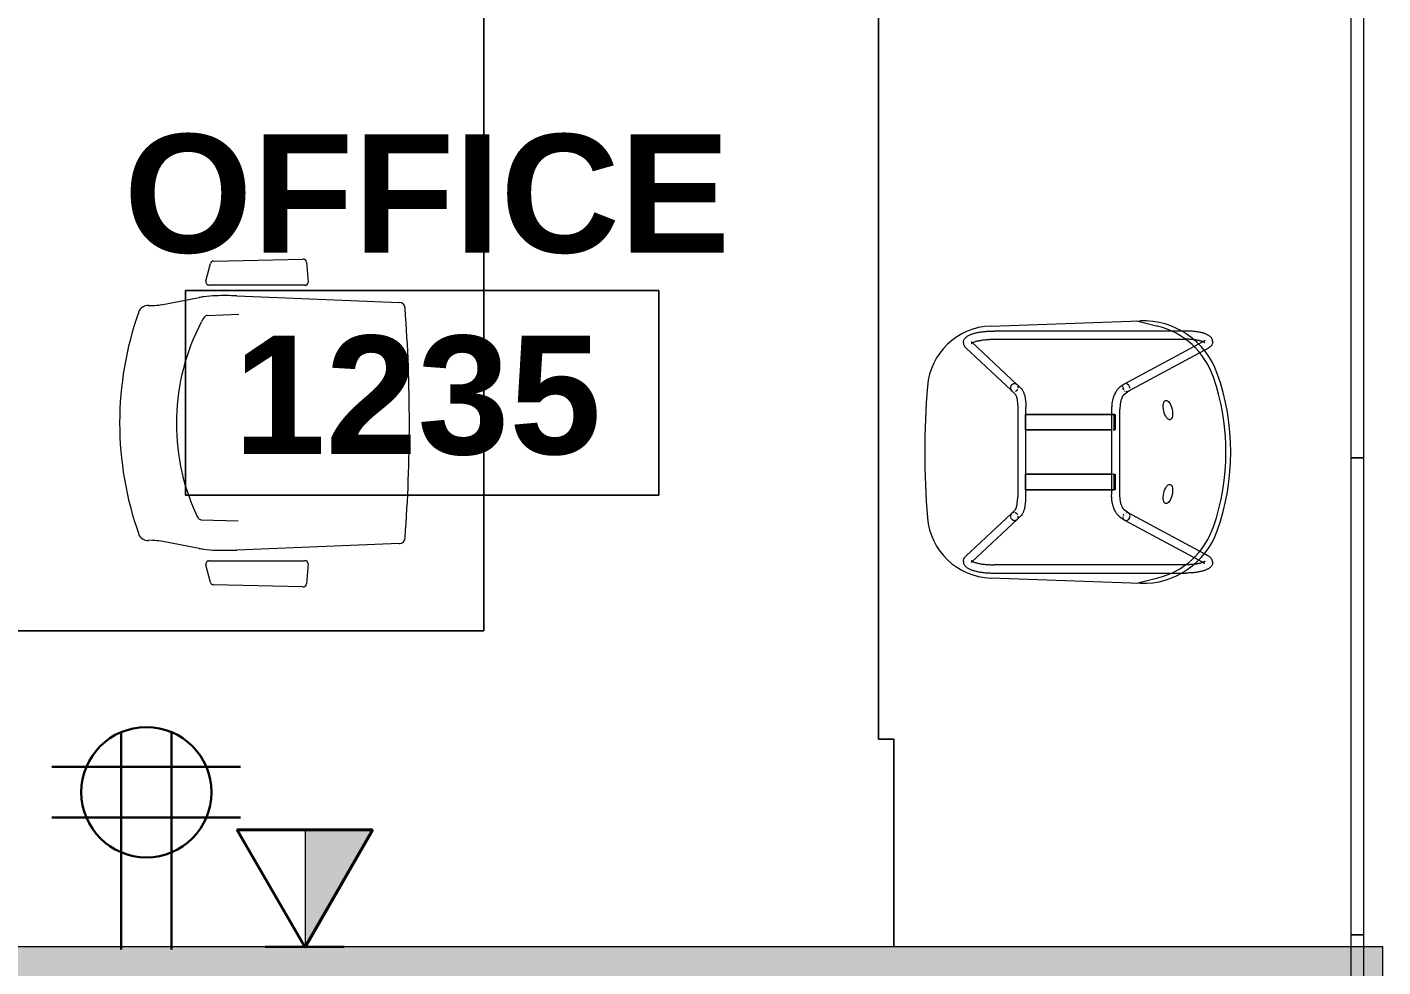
# Model space of a CAD drawing. Header units: inches. Extents: x -326 to 986, y -79 to 1436.
# Drawn here: x -186.5 to -83.4, y 826.8 to 898.2 of the extents above; entities that cross this region are included whole.
import ezdxf

# ---------------------------------------------------------------- set-up
doc = ezdxf.new("R2010")
doc.units = ezdxf.units.IN
doc.header["$MEASUREMENT"] = 0
for name, color, linetype, lineweight in [('A-ANNO-NOTE', 131, 'Continuous', 13), ('A-AREA-IDEN', 2, 'Continuous', 9), ('A-GLAZ-CURT', 52, 'Continuous', 9), ('A-WALL', 113, 'Continuous', 13), ('A-WALL-PATT', 111, 'Continuous', 13), ('I-FURN', 30, 'Continuous', 9)]:
    doc.layers.add(name, color=color, linetype=linetype, lineweight=lineweight)
doc.styles.add('Swis721 Lt BT_B', font='', dxfattribs={"height": 9})
doc.styles.get('Swis721 Lt BT_B').set_extended_font_data('Swis721 Lt BT', bold=True)

# ---------------------------------------------------------------- blocks, each defined once
blk = doc.blocks.new('System Panel - Glazed - Offset-8644440-Level XX  POWER _ SIGNAL NEW')
at = {"layer": 'A-GLAZ-CURT', "lineweight": 13}
for p, q in [((17.9, 1.75), (-17.9, 1.75)), ((-17.9, 1.75), (-17.9, 0.75)), ((17.9, 0.75), (17.9, 1.75)), ((-17.9, 0.75), (17.9, 0.75))]:
    blk.add_line(p, q, dxfattribs=at)
blk = doc.blocks.new('System Panel - Glazed - Offset-8642960-Level XX  POWER _ SIGNAL NEW')
at = {"layer": 'A-GLAZ-CURT', "lineweight": 13}
for p, q in [((18.125, 1.75), (-18.125, 1.75)), ((-18.125, 1.75), (-18.125, 0.75)), ((18.125, 0.75), (18.125, 1.75)), ((-18.125, 0.75), (18.125, 0.75))]:
    blk.add_line(p, q, dxfattribs=at)
blk = doc.blocks.new('System Panel - Glazed - Offset-8642974-Level XX  POWER _ SIGNAL NEW')
at = {"layer": 'A-GLAZ-CURT', "lineweight": 13}
for p, q in [((3.125, 1.75), (-3.125, 1.75)), ((-3.125, 1.75), (-3.125, 0.75)), ((3.125, 0.75), (3.125, 1.75)), ((-3.125, 0.75), (3.125, 0.75))]:
    blk.add_line(p, q, dxfattribs=at)
blk = doc.blocks.new('Furniture 4 - Furniture 2-8662399-Level XX  POWER _ SIGNAL NEW')
at = {"layer": 'I-FURN'}
for p, q in [((-151.72, 901.25), (-151.72, 852.31)), ((-151.72, 852.31), (-151.72, 901.25)), ((-121.72, 844.09), (-121.72, 901.25)), ((-121.72, 901.25), (-121.72, 844.09)), ((-151.72, 852.31), (-223.72, 852.31)), ((-223.72, 852.31), (-151.72, 852.31)), ((-120.54, 844.09), (-121.72, 844.09)), ((-121.72, 844.09), (-120.54, 844.09)), ((-120.54, 828.3), (-120.54, 844.09)), ((-120.54, 844.09), (-120.54, 828.3))]:
    blk.add_line(p, q, dxfattribs=at)
blk = doc.blocks.new('Haworth_Chair_Very-Perforated Conference - Arms-7937587-Level XX  POWER _ SIGNAL NEW')
at = {"layer": 'I-FURN'}
for p, q in [((-9.66, -3.1), (-9.17, 9.25)), ((9.17, 9.25), (9.66, -3.1)), ((-12.22, 2.2), (-10.7, 2.33)), ((-10.47, 2.08), (-10.47, -5.24)), ((10.47, -5.24), (10.47, 2.08)), ((10.7, 2.33), (12.22, 2.2)), ((-12.31, -4.88), (-12.46, 1.93)), ((12.46, 1.93), (12.31, -4.88)), ((-8.18, -5.32), (-8.28, -2.93)), ((7.35, -5.81), (7.45, -3)), ((-10.78, -5.45), (-12.13, -5.09)), ((12.13, -5.09), (10.78, -5.45)), ((-8.99, -8.85), (-9.54, -5.95)), ((9.54, -5.95), (8.99, -8.85)), ((-8.92, -9.82), (-8.93, -9.49)), ((8.93, -9.49), (8.92, -9.82))]:
    blk.add_line(p, q, dxfattribs=at)
for centre, radius, start, end in [((-8.7, 9.25), 0.465, 90, 180), ((0, -107.25), 117.28, 85.7439, 94.2561), ((8.7, 9.25), 0.465, 0, 90.1415), ((-12.2, 1.95), 0.26, 94.7236, 183.2764), ((-10.72, 2.08), 0.254, 359.9835, 85.1214), ((10.72, 2.08), 0.254, 94.8786, 180.0165), ((12.2, 1.95), 0.26, 356.7236, 85.2764), ((14.88, -4.07), 24.56, 177.734, 181.396), ((-14.88, -4.07), 24.56, 358.604, 2.266), ((-12.06, -4.84), 0.253, 189.3587, 255.0149), ((-1.67, -4.48), 8, 181.396, 188.0632), ((1.67, -4.48), 8, 351.9368, 358.604), ((12.06, -4.84), 0.253, 284.9851, 350.6413), ((-10.72, -5.2), 0.251, 255.0149, 352.3147), ((-1.67, -4.48), 8, 188.0632, 190.6423), ((-7.9, -5.31), 0.279, 182.2861, 236.5267), ((-7.07, -4.46), 1.47, 227.5862, 244.4489), ((0.03, 8.86), 16.55, 242.3132, 294.4119), ((6.23, -4.53), 1.8, 290.6312, 303.4353), ((7.07, -5.79), 0.28, 303.4353, 356.5647), ((1.67, -4.48), 8, 349.3577, 351.9368), ((10.72, -5.2), 0.251, 187.6853, 284.9851), ((-12.59, -9.53), 3.66, 0.5592, 10.6423), ((12.59, -9.53), 3.66, 169.3577, 179.4408), ((-8.2, -9.88), 0.726, 175.2058, 250.5697), ((8.2, -9.88), 0.726, 289.4303, 4.7942), ((0, 13.38), 25.38, 250.5697, 289.4303)]:
    blk.add_arc(centre, radius, start, end, dxfattribs=at)
blk = doc.blocks.new('HighTower_Eyes_Guest - HighTower_Eyes_Guest-V55-Level XX  POWER _ SIGNAL NEW')
at = {"layer": 'I-FURN'}
for p, q in [((-8.38, 8.72), (-5.12, 5.24)), ((-8.25, 8.73), (-8.25, 8.72)), ((-4.67, 5.67), (-7.92, 9.15)), ((7.92, 9.15), (4.67, 5.67)), ((5.12, 5.24), (8.38, 8.72)), ((8.25, 8.73), (8.25, 8.72)), ((-9.98, -4.11), (-9.58, 7.25)), ((9.58, 7.25), (9.98, -4.11)), ((-9.2, 7.02), (-9.2, -7.23)), ((-8.57, -7.57), (-8.57, 7.02)), ((8.57, 7.02), (8.57, -7.57)), ((9.2, -7.19), (9.2, 7.02)), ((-5.13, 5.25), (-4.85, 4.95)), ((-4.4, 5.38), (-4.67, 5.67)), ((3.42, 5.2), (-3.42, 5.2)), ((4.67, 5.67), (4.4, 5.38)), ((4.85, 4.95), (5.13, 5.25)), ((-3.42, 4.58), (-2.86, 4.58)), ((-1.68, 4.61), (-2.86, 4.61)), ((-2.86, 4.61), (-2.86, 4.59)), ((-2.86, 4.6), (-1.68, 4.6)), ((-2.86, 4.58), (-2.86, 4.6)), ((-2.86, 3.53), (-2.86, 4.6)), ((-2.86, 4.59), (-2.86, 4.58)), ((-2.86, 4.58), (-2.86, 4.58)), ((-2.86, 4.58), (-2.86, 3.07)), ((-1.68, 4.59), (-1.68, 4.61)), ((-1.68, 4.6), (-1.68, 4.58)), ((-1.68, 4.6), (-1.68, 3.53)), ((-1.68, 4.58), (-1.68, 4.59)), ((-1.68, 4.58), (1.68, 4.58)), ((-1.68, 3.07), (-1.68, 4.58)), ((1.68, 4.59), (1.68, 4.61)), ((1.68, 4.61), (2.86, 4.61)), ((1.68, 3.53), (1.68, 4.6)), ((1.68, 4.6), (1.68, 4.58)), ((2.86, 4.6), (1.68, 4.6)), ((1.68, 4.58), (1.68, 4.59)), ((1.68, 4.58), (1.68, 4.58)), ((1.68, 4.58), (1.68, 3.07)), ((2.86, 4.61), (2.86, 4.59)), ((2.86, 4.58), (2.86, 4.6)), ((2.86, 4.6), (2.86, 3.53)), ((2.86, 4.59), (2.86, 4.58)), ((2.86, 4.58), (3.42, 4.58)), ((2.86, 3.07), (2.86, 4.58)), ((-2.86, 3.21), (-2.86, 3.53)), ((-2.86, -1.43), (-2.86, 3.21)), ((-1.68, 3.53), (-1.68, 3.21)), ((-1.68, 3.21), (-1.68, -1.43)), ((1.68, 3.21), (1.68, 3.53)), ((1.68, -1.43), (1.68, 3.21)), ((2.86, 3.53), (2.86, 3.21)), ((2.86, 3.21), (2.86, -1.43)), ((-2.86, 3.07), (-2.86, 2.45)), ((-2.86, 2.45), (-2.86, 1.82)), ((-1.68, 2.45), (-1.68, 3.07)), ((-1.68, 1.82), (-1.68, 2.45)), ((1.68, 3.07), (1.68, 2.45)), ((1.68, 2.45), (1.68, 1.82)), ((2.86, 2.45), (2.86, 3.07)), ((2.86, 1.82), (2.86, 2.45)), ((-2.86, 1.82), (-2.86, 0.75)), ((-1.68, 0.75), (-1.68, 1.82)), ((1.68, 1.82), (1.68, 0.75)), ((2.86, 0.75), (2.86, 1.82)), ((-2.86, 0.75), (-2.86, -0.38)), ((-1.68, 0.18), (-1.68, 0.75)), ((-1.68, -0.38), (-1.68, 0.18)), ((1.68, 0.75), (1.68, -0.38)), ((2.86, -0.38), (2.86, 0.75)), ((-2.86, -0.38), (-2.86, -1.94)), ((-1.68, -1.94), (-1.68, -0.38)), ((1.68, -0.38), (1.68, -1.95)), ((2.86, -1.94), (2.86, -0.38)), ((3.25, -1.94), (-3.25, -1.94)), ((-2.86, -1.76), (-2.86, -1.43)), ((-2.86, -1.96), (-2.86, -1.76)), ((-2.86, -1.99), (-2.86, -2.03)), ((-2.86, -2.03), (-2.86, -1.99)), ((-2.86, -2.04), (-2.86, -2.1)), ((-2.86, -2.1), (-2.86, -2.04)), ((-1.68, -1.43), (-1.68, -1.76)), ((-1.68, -1.76), (-1.68, -1.96)), ((-1.68, -2.04), (-1.68, -2.09)), ((-1.68, -2.09), (-1.68, -2.04)), ((1.68, -1.76), (1.68, -1.43)), ((1.68, -1.96), (1.68, -1.76)), ((1.68, -2.05), (1.68, -2.1)), ((1.68, -2.1), (1.68, -2.05)), ((2.86, -1.43), (2.86, -1.76)), ((2.86, -1.76), (2.86, -1.96)), ((2.86, -1.99), (2.86, -2.04)), ((2.86, -2.04), (2.86, -1.99)), ((2.86, -2.04), (2.86, -2.1)), ((2.86, -2.1), (2.86, -2.04)), ((-5.18, -2.92), (-8.18, -8.49)), ((-4.92, -2.56), (-5.16, -2.9)), ((-4.65, -3.26), (-4.41, -2.93)), ((-3.25, -2.57), (3.25, -2.57)), ((-2.86, -2.17), (-2.86, -2.1)), ((-2.86, -2.12), (-2.86, -2.17)), ((-1.68, -2.12), (-2.86, -2.12)), ((-1.68, -2.22), (-2.86, -2.22)), ((-1.68, -2.1), (-1.68, -2.16)), ((1.68, -2.12), (1.68, -2.18)), ((1.68, -2.18), (1.68, -2.12)), ((2.86, -2.12), (1.68, -2.12)), ((2.86, -2.22), (1.68, -2.22)), ((2.86, -2.11), (2.86, -2.18)), ((2.86, -2.18), (2.86, -2.12)), ((4.41, -2.93), (4.65, -3.26)), ((5.16, -2.9), (4.92, -2.56)), ((8.2, -8.54), (5.17, -2.9)), ((-9.97, -3.84), (-9.57, -5.45)), ((-7.71, -8.96), (-4.63, -3.21)), ((4.62, -3.2), (7.71, -8.96)), ((9.97, -3.84), (9.57, -5.45)), ((-9.2, -7.23), (-9.2, -7.57)), ((9.2, -7.57), (9.2, -7.23)), ((-8.2, -8.54), (-8.43, -8.96)), ((-8.3, -9.03), (-8.3, -9.03)), ((-7.88, -9.26), (-7.71, -8.96)), ((7.71, -8.96), (7.88, -9.26)), ((8.43, -8.96), (8.2, -8.54)), ((8.3, -9.03), (8.3, -9.03))]:
    blk.add_line(p, q, dxfattribs=at)
at = {"layer": 'I-FURN', "flags": 128}
for points in [[(-8.32, 9.33), (-8.38, 9.33), (-8.45, 9.31), (-8.51, 9.29), (-8.56, 9.27), (-8.61, 9.24), (-8.65, 9.2), (-8.69, 9.16), (-8.73, 9.12), (-8.77, 9.08), (-8.8, 9.04), (-8.83, 8.99), (-8.85, 8.94), (-8.88, 8.9), (-8.9, 8.85)], [(-8.31, 9.33), (-8.25, 9.33), (-8.19, 9.31), (-8.13, 9.29), (-8.07, 9.27), (-8.02, 9.24), (-7.98, 9.2), (-7.94, 9.16), (-7.92, 9.15)], [(8.31, 9.33), (8.25, 9.33), (8.19, 9.31), (8.13, 9.29), (8.07, 9.27), (8.02, 9.24), (7.98, 9.2), (7.94, 9.16), (7.92, 9.15)], [(8.32, 9.33), (8.38, 9.33), (8.45, 9.31), (8.51, 9.29), (8.56, 9.27), (8.61, 9.24), (8.65, 9.2), (8.69, 9.16), (8.73, 9.12), (8.77, 9.08), (8.8, 9.04), (8.83, 8.99), (8.85, 8.94), (8.88, 8.9), (8.9, 8.85)], [(-8.9, 8.84), (-8.93, 8.79), (-8.95, 8.74), (-8.97, 8.68), (-8.99, 8.62), (-9.01, 8.56), (-9.03, 8.5), (-9.04, 8.43), (-9.06, 8.37), (-9.08, 8.3), (-9.09, 8.23), (-9.1, 8.16), (-9.12, 8.08), (-9.13, 8.01), (-9.14, 7.93), (-9.15, 7.86), (-9.16, 7.78), (-9.17, 7.7)], [(-8.3, 8.66), (-8.31, 8.63), (-8.33, 8.6), (-8.34, 8.57), (-8.36, 8.53), (-8.37, 8.49), (-8.39, 8.45), (-8.4, 8.4), (-8.42, 8.35), (-8.43, 8.3), (-8.45, 8.25), (-8.46, 8.19), (-8.47, 8.13), (-8.48, 8.07), (-8.49, 8.01), (-8.51, 7.95), (-8.52, 7.88), (-8.52, 7.81)], [(-8.38, 8.73), (-8.38, 8.72), (-8.38, 8.72)], [(-8.26, 8.71), (-8.27, 8.7), (-8.29, 8.68), (-8.3, 8.66)], [(-8.25, 8.72), (-8.25, 8.72), (-8.26, 8.71)], [(8.25, 8.72), (8.25, 8.72), (8.26, 8.71)], [(8.26, 8.71), (8.27, 8.7), (8.29, 8.68), (8.3, 8.66)], [(8.3, 8.66), (8.31, 8.63), (8.33, 8.6), (8.34, 8.57), (8.36, 8.53), (8.37, 8.49), (8.39, 8.45), (8.4, 8.4), (8.42, 8.35), (8.43, 8.3), (8.45, 8.25), (8.46, 8.19), (8.47, 8.13), (8.48, 8.07), (8.49, 8.01), (8.51, 7.95), (8.52, 7.88), (8.52, 7.81)], [(8.38, 8.73), (8.38, 8.72), (8.38, 8.72)], [(8.9, 8.84), (8.93, 8.79), (8.95, 8.74), (8.97, 8.68), (8.99, 8.62), (9.01, 8.56), (9.03, 8.5), (9.04, 8.43), (9.06, 8.37), (9.08, 8.3), (9.09, 8.23), (9.1, 8.16), (9.12, 8.08), (9.13, 8.01), (9.14, 7.93), (9.15, 7.86), (9.16, 7.78), (9.17, 7.7)], [(-9.19, 7.46), (-9.19, 7.38), (-9.19, 7.29), (-9.2, 7.21), (-9.2, 7.13), (-9.2, 7.04), (-9.2, 7.02)], [(-9.17, 7.68), (-9.17, 7.62), (-9.18, 7.54), (-9.19, 7.46)], [(-8.53, 7.8), (-8.53, 7.74), (-8.54, 7.67), (-8.55, 7.6), (-8.55, 7.53), (-8.56, 7.45), (-8.56, 7.38), (-8.57, 7.3), (-8.57, 7.23), (-8.57, 7.15), (-8.57, 7.08), (-8.57, 7.02)], [(8.53, 7.8), (8.53, 7.74), (8.54, 7.67), (8.55, 7.6), (8.55, 7.53), (8.56, 7.45), (8.56, 7.38), (8.57, 7.3), (8.57, 7.23), (8.57, 7.15), (8.57, 7.08), (8.57, 7.02)], [(9.17, 7.68), (9.17, 7.62), (9.18, 7.54), (9.19, 7.46)], [(9.19, 7.46), (9.19, 7.38), (9.19, 7.29), (9.2, 7.21), (9.2, 7.13), (9.2, 7.04), (9.2, 7.02)], [(-4.4, 5.38), (-4.4, 5.38), (-4.39, 5.38), (-4.38, 5.37), (-4.37, 5.37), (-4.36, 5.36), (-4.35, 5.35), (-4.33, 5.34), (-4.31, 5.33), (-4.29, 5.33), (-4.26, 5.32), (-4.24, 5.31), (-4.21, 5.3), (-4.18, 5.29), (-4.15, 5.28), (-4.11, 5.27), (-4.08, 5.27), (-4.04, 5.26), (-4, 5.25), (-3.97, 5.24), (-3.93, 5.24), (-3.88, 5.23), (-3.84, 5.23), (-3.8, 5.22), (-3.76, 5.22), (-3.71, 5.21), (-3.67, 5.21), (-3.62, 5.21), (-3.58, 5.21), (-3.53, 5.2), (-3.49, 5.2), (-3.44, 5.2), (-3.42, 5.2)], [(4.4, 5.38), (4.4, 5.38), (4.39, 5.38), (4.38, 5.37), (4.37, 5.37), (4.36, 5.36), (4.35, 5.35), (4.33, 5.34), (4.31, 5.33), (4.29, 5.33), (4.26, 5.32), (4.24, 5.31), (4.21, 5.3), (4.18, 5.29), (4.15, 5.28), (4.11, 5.27), (4.08, 5.27), (4.04, 5.26), (4, 5.25), (3.97, 5.24), (3.93, 5.24), (3.88, 5.23), (3.84, 5.23), (3.8, 5.22), (3.76, 5.22), (3.71, 5.21), (3.67, 5.21), (3.62, 5.21), (3.58, 5.21), (3.53, 5.2), (3.49, 5.2), (3.44, 5.2), (3.42, 5.2)], [(-4.85, 4.95), (-4.82, 4.92), (-4.79, 4.89), (-4.76, 4.87), (-4.72, 4.85), (-4.69, 4.83), (-4.65, 4.81), (-4.62, 4.79), (-4.58, 4.77), (-4.54, 4.75), (-4.5, 4.74), (-4.46, 4.73), (-4.42, 4.71), (-4.38, 4.7), (-4.34, 4.69), (-4.29, 4.67), (-4.25, 4.66), (-4.2, 4.65), (-4.16, 4.64), (-4.11, 4.64), (-4.06, 4.63), (-4.01, 4.62), (-3.96, 4.61), (-3.91, 4.61), (-3.86, 4.6), (-3.81, 4.6), (-3.76, 4.59), (-3.7, 4.59), (-3.65, 4.58), (-3.6, 4.58), (-3.54, 4.58), (-3.49, 4.58), (-3.44, 4.58), (-3.42, 4.58)], [(4.85, 4.95), (4.82, 4.92), (4.79, 4.89), (4.76, 4.87), (4.72, 4.85), (4.69, 4.83), (4.65, 4.81), (4.62, 4.79), (4.58, 4.77), (4.54, 4.75), (4.5, 4.74), (4.46, 4.73), (4.42, 4.71), (4.38, 4.7), (4.34, 4.69), (4.29, 4.67), (4.25, 4.66), (4.2, 4.65), (4.16, 4.64), (4.11, 4.64), (4.06, 4.63), (4.01, 4.62), (3.96, 4.61), (3.91, 4.61), (3.86, 4.6), (3.81, 4.6), (3.76, 4.59), (3.7, 4.59), (3.65, 4.58), (3.6, 4.58), (3.54, 4.58), (3.49, 4.58), (3.44, 4.58), (3.42, 4.58)], [(-4.92, -2.56), (-4.89, -2.52), (-4.86, -2.48), (-4.82, -2.44), (-4.78, -2.41), (-4.74, -2.37), (-4.7, -2.34), (-4.66, -2.31), (-4.61, -2.28), (-4.56, -2.25), (-4.52, -2.22), (-4.47, -2.2), (-4.41, -2.17), (-4.36, -2.15), (-4.31, -2.12), (-4.25, -2.1), (-4.19, -2.08), (-4.14, -2.07), (-4.08, -2.05), (-4.02, -2.03), (-3.96, -2.02), (-3.9, -2.01), (-3.83, -1.99), (-3.77, -1.98), (-3.71, -1.97), (-3.64, -1.96), (-3.58, -1.96), (-3.51, -1.95), (-3.45, -1.95), (-3.38, -1.94), (-3.32, -1.94), (-3.25, -1.94)], [(4.92, -2.56), (4.89, -2.52), (4.86, -2.48), (4.82, -2.44), (4.78, -2.41), (4.74, -2.37), (4.7, -2.34), (4.66, -2.31), (4.61, -2.28), (4.56, -2.25), (4.52, -2.22), (4.47, -2.2), (4.41, -2.17), (4.36, -2.15), (4.31, -2.12), (4.25, -2.1), (4.19, -2.08), (4.14, -2.07), (4.08, -2.05), (4.02, -2.03), (3.96, -2.02), (3.9, -2.01), (3.83, -1.99), (3.77, -1.98), (3.71, -1.97), (3.64, -1.96), (3.58, -1.96), (3.51, -1.95), (3.45, -1.95), (3.38, -1.94), (3.32, -1.94), (3.25, -1.94)], [(-4.41, -2.93), (-4.4, -2.91), (-4.39, -2.9), (-4.38, -2.89), (-4.36, -2.87), (-4.34, -2.85), (-4.32, -2.84), (-4.3, -2.82), (-4.28, -2.8), (-4.25, -2.79), (-4.22, -2.77), (-4.19, -2.75), (-4.15, -2.74), (-4.12, -2.72), (-4.08, -2.71), (-4.04, -2.69), (-4, -2.68), (-3.96, -2.66), (-3.91, -2.65), (-3.87, -2.64), (-3.82, -2.63), (-3.77, -2.62), (-3.72, -2.61), (-3.67, -2.6), (-3.62, -2.59), (-3.57, -2.59), (-3.52, -2.58), (-3.46, -2.58), (-3.41, -2.57), (-3.36, -2.57), (-3.3, -2.57), (-3.25, -2.57)], [(4.41, -2.93), (4.4, -2.91), (4.39, -2.9), (4.38, -2.89), (4.36, -2.87), (4.34, -2.85), (4.32, -2.84), (4.3, -2.82), (4.28, -2.8), (4.25, -2.79), (4.22, -2.77), (4.19, -2.75), (4.15, -2.74), (4.12, -2.72), (4.08, -2.71), (4.04, -2.69), (4, -2.68), (3.96, -2.66), (3.91, -2.65), (3.87, -2.64), (3.82, -2.63), (3.77, -2.62), (3.72, -2.61), (3.67, -2.6), (3.62, -2.59), (3.57, -2.59), (3.52, -2.58), (3.46, -2.58), (3.41, -2.57), (3.36, -2.57), (3.3, -2.57), (3.25, -2.57)], [(-8.39, -9.63), (-8.45, -9.62), (-8.51, -9.61), (-8.57, -9.59), (-8.62, -9.57), (-8.67, -9.54), (-8.71, -9.5), (-8.75, -9.47), (-8.78, -9.43), (-8.81, -9.39), (-8.84, -9.35), (-8.87, -9.31), (-8.89, -9.27), (-8.91, -9.22), (-8.94, -9.18), (-8.96, -9.13), (-8.98, -9.08), (-9, -9.03), (-9.01, -8.98), (-9.03, -8.92), (-9.05, -8.87), (-9.06, -8.81), (-9.08, -8.75), (-9.09, -8.69), (-9.1, -8.63), (-9.11, -8.57), (-9.13, -8.5), (-9.14, -8.44), (-9.15, -8.37), (-9.16, -8.3), (-9.16, -8.24), (-9.17, -8.17), (-9.18, -8.09), (-9.18, -8.02), (-9.19, -7.95), (-9.19, -7.88), (-9.19, -7.81), (-9.2, -7.73), (-9.2, -7.66), (-9.2, -7.59), (-9.2, -7.57)], [(-8.55, -8.08), (-8.56, -8.03), (-8.56, -7.96), (-8.56, -7.9), (-8.57, -7.83), (-8.57, -7.77), (-8.57, -7.7), (-8.57, -7.64), (-8.57, -7.57), (-8.57, -7.57)], [(-8.54, -8.2), (-8.54, -8.15), (-8.55, -8.09)], [(-8.38, -8.88), (-8.4, -8.85), (-8.41, -8.81), (-8.42, -8.78), (-8.43, -8.74), (-8.45, -8.69), (-8.46, -8.65), (-8.47, -8.6), (-8.48, -8.55), (-8.49, -8.5), (-8.5, -8.44), (-8.51, -8.39), (-8.52, -8.33), (-8.53, -8.27), (-8.54, -8.21)], [(8.38, -8.88), (8.4, -8.85), (8.41, -8.81), (8.42, -8.78), (8.43, -8.74), (8.45, -8.69), (8.46, -8.65), (8.47, -8.6), (8.48, -8.55), (8.49, -8.5), (8.5, -8.44), (8.51, -8.39), (8.52, -8.33), (8.53, -8.27), (8.54, -8.21)], [(8.39, -9.63), (8.45, -9.62), (8.51, -9.61), (8.57, -9.59), (8.62, -9.57), (8.67, -9.54), (8.71, -9.5), (8.75, -9.47), (8.78, -9.43), (8.81, -9.39), (8.84, -9.35), (8.87, -9.31), (8.89, -9.27), (8.91, -9.22), (8.94, -9.18), (8.96, -9.13), (8.98, -9.08), (9, -9.03), (9.01, -8.98), (9.03, -8.92), (9.05, -8.87), (9.06, -8.81), (9.08, -8.75), (9.09, -8.69), (9.1, -8.63), (9.11, -8.57), (9.13, -8.5), (9.14, -8.44), (9.15, -8.37), (9.16, -8.3), (9.16, -8.24), (9.17, -8.17), (9.18, -8.09), (9.18, -8.02), (9.19, -7.95), (9.19, -7.88), (9.19, -7.81), (9.2, -7.73), (9.2, -7.66), (9.2, -7.59), (9.2, -7.57)], [(8.54, -8.2), (8.54, -8.15), (8.55, -8.09), (8.56, -8.03), (8.56, -7.96), (8.56, -7.9)], [(8.56, -7.9), (8.57, -7.83), (8.57, -7.77), (8.57, -7.7), (8.57, -7.64), (8.57, -7.57), (8.57, -7.57)], [(-8.47, -9.03), (-8.47, -9.03), (-8.46, -9.02), (-8.46, -9.01), (-8.45, -9), (-8.44, -8.98), (-8.43, -8.96)], [(-8.39, -9.63), (-8.32, -9.62), (-8.26, -9.61), (-8.21, -9.59), (-8.15, -9.57), (-8.11, -9.54), (-8.06, -9.5), (-8.03, -9.47), (-7.99, -9.43), (-7.96, -9.39), (-7.93, -9.35), (-7.91, -9.31), (-7.88, -9.27), (-7.88, -9.26)], [(-8.32, -9.01), (-8.32, -9), (-8.34, -8.98), (-8.35, -8.96), (-8.36, -8.94), (-8.37, -8.91), (-8.38, -8.88)], [(-8.3, -9.03), (-8.31, -9.02), (-8.32, -9.01)], [(8.39, -9.63), (8.32, -9.62), (8.26, -9.61), (8.21, -9.59), (8.15, -9.57), (8.11, -9.54), (8.06, -9.5), (8.03, -9.47), (7.99, -9.43), (7.96, -9.39), (7.93, -9.35), (7.91, -9.31), (7.88, -9.27), (7.88, -9.26)], [(8.3, -9.03), (8.31, -9.02), (8.32, -9.01)], [(8.32, -9.01), (8.32, -9), (8.34, -8.98), (8.35, -8.96), (8.36, -8.94), (8.37, -8.91), (8.38, -8.88)], [(8.47, -9.03), (8.47, -9.03), (8.46, -9.02), (8.46, -9.01), (8.45, -9), (8.44, -8.98), (8.43, -8.96)]]:
    blk.add_lwpolyline(points, dxfattribs=at)
at = {"layer": 'I-FURN'}
for centre, radius, start, end in [((-4.58, 7.08), 5, 94.6837, 178), ((0, -48.87), 61.14, 85.3163, 94.6837), ((4.58, 7.08), 5, 2, 85.3163), ((-3.98, -4.32), 6, 178, 250.5275), ((3.98, -4.32), 6, 289.4725, 2), ((-3.75, -4), 6, 194, 251.1082), ((3.75, -4), 6, 288.8918, 346), ((0, 6.94), 17.94, 250.5275, 289.4725), ((0, 6.94), 17.94, 250.5275, 289.4725), ((0, 6.94), 17.57, 251.1082, 288.8918)]:
    blk.add_arc(centre, radius, start, end, dxfattribs=at)
for centre, major_axis, ratio, start_param, end_param in [((-4.9, 5.46), (0.227, 0.214), 0.915808, 2.167109, 2.356945), ((-4.9, 5.46), (0.227, 0.214), 0.915808, 2.428908, 2.632137), ((-4.9, 5.45), (0.228, 0.213), 0.916448, 2.43874, 2.608271), ((-4.9, 5.45), (0.228, 0.213), 0.916448, 2.175608, 2.346472), ((-4.9, 5.46), (0.227, 0.214), 0.915808, 2.690708, 2.898951), ((-4.9, 5.45), (0.228, 0.213), 0.916448, 2.697325, 3.13187), ((-4.9, 5.46), (0.227, 0.214), 0.915808, 1.90531, 2.091125), ((-4.9, 5.45), (0.228, 0.213), 0.916448, 1.912584, 2.084672), ((-4.9, 5.46), (0.227, 0.214), 0.915808, 2.952507, 3.141593), ((-4.9, 5.46), (0.227, 0.214), 0.915808, 1.64351, 1.82653), ((-4.9, 5.46), (0.227, 0.214), 0.915808, 3.141593, 3.214307), ((-4.9, 5.45), (0.228, 0.213), 0.916448, 3.13187, 3.141593), ((-4.9, 5.46), (0.227, 0.214), 0.915808, 3.289597, 3.476106), ((-4.9, 5.45), (0.228, 0.213), 0.916448, 1.386162, 1.561074), ((-4.9, 5.46), (0.227, 0.214), 0.915808, 1.119912, 1.381711), ((-4.9, 5.46), (0.227, 0.214), 0.915808, 3.476106, 3.737905), ((-4.9, 5.45), (0.228, 0.213), 0.916448, 1.269052, 1.299274), ((-4.9, 5.45), (0.228, 0.213), 0.916448, 3.596165, 3.655469), ((-4.9, 5.45), (0.228, 0.213), 0.916448, 3.684418, 3.861128), ((-4.9, 5.46), (0.227, 0.214), 0.915808, 0.858112, 1.035719), ((-4.9, 5.45), (0.228, 0.213), 0.916448, 0.85768, 1.037475), ((-4.9, 5.45), (0.228, 0.213), 0.916448, 3.917268, 4.104054), ((-4.9, 5.46), (0.227, 0.214), 0.915808, 0.596313, 0.772256), ((-4.9, 5.45), (0.228, 0.213), 0.916448, 0.590929, 0.775676), ((-4.9, 5.46), (0.227, 0.214), 0.915808, 0.334513, 0.508251), ((-4.9, 5.45), (0.228, 0.213), 0.916448, 0.317986, 0.513876), ((-4.9, 5.45), (0.228, 0.213), 0.916448, 4.471424, 5.226265), ((-4.9, 5.45), (0.228, 0.213), 0.916448, 6.011663, 6.535262), ((-4.9, 5.46), (0.227, 0.214), 0.915808, 0, 0.072714), ((-4.9, 5.46), (0.227, 0.214), 0.915808, 4.785103, 5.046902), ((-4.9, 5.46), (0.227, 0.214), 0.915808, 6.0941, 6.283185), ((-4.9, 5.46), (0.227, 0.214), 0.915808, 5.046902, 5.278321), ((-4.9, 5.45), (0.228, 0.213), 0.916448, 5.766308, 5.982538), ((-4.9, 5.45), (0.228, 0.213), 0.916448, 5.524019, 5.708881), ((4.9, 5.45), (-0.228, 0.213), 0.916448, 1.05692, 1.31872), ((4.9, 5.45), (-0.228, 0.213), 0.916448, 6.031109, 6.554707), ((4.9, 5.46), (-0.227, 0.214), 0.915808, 6.210471, 6.472271), ((4.9, 5.46), (-0.227, 0.214), 0.915808, 1.236283, 1.433525), ((4.9, 5.45), (-0.228, 0.213), 0.916448, 1.31872, 1.580519), ((4.9, 5.46), (-0.227, 0.214), 0.915808, 1.498082, 1.759882), ((4.9, 5.45), (-0.228, 0.213), 0.916448, 1.580519, 1.808476), ((4.9, 5.45), (-0.228, 0.213), 0.916448, 5.769309, 5.979921), ((4.9, 5.46), (-0.227, 0.214), 0.915808, 5.511438, 5.948672), ((4.9, 5.45), (-0.228, 0.213), 0.916448, 5.50751, 5.70291), ((4.9, 5.45), (-0.228, 0.213), 0.916448, 2.104118, 2.25043), ((4.9, 5.45), (-0.228, 0.213), 0.916448, 5.44867, 5.50751), ((4.9, 5.46), (-0.227, 0.214), 0.915808, 5.425073, 5.46826), ((4.9, 5.45), (-0.228, 0.213), 0.916448, 5.24571, 5.434476), ((4.9, 5.46), (-0.227, 0.214), 0.915808, 2.240293, 2.283481), ((4.9, 5.45), (-0.228, 0.213), 0.916448, 2.25043, 2.365917), ((4.9, 5.46), (-0.227, 0.214), 0.915808, 5.247927, 5.425073), ((4.9, 5.45), (-0.228, 0.213), 0.916448, 2.440623, 2.627717), ((4.9, 5.45), (-0.228, 0.213), 0.916448, 4.983911, 5.168812), ((4.9, 5.46), (-0.227, 0.214), 0.915808, 4.456985, 5.163274), ((4.9, 5.46), (-0.227, 0.214), 0.915808, 2.54528, 2.707622), ((4.9, 5.45), (-0.228, 0.213), 0.916448, 4.722112, 4.904368), ((4.9, 5.46), (-0.227, 0.214), 0.915808, 3.068879, 3.141593), ((4.9, 5.45), (-0.228, 0.213), 0.916448, 3.141593, 3.151315), ((4.9, 5.45), (-0.228, 0.213), 0.916448, 3.151315, 3.593723), ((4.9, 5.46), (-0.227, 0.214), 0.915808, 3.141593, 3.330678), ((4.9, 5.46), (-0.227, 0.214), 0.915808, 4.192335, 4.377876), ((4.9, 5.45), (-0.228, 0.213), 0.916448, 4.198513, 4.377029), ((4.9, 5.46), (-0.227, 0.214), 0.915808, 3.386445, 3.592477), ((4.9, 5.46), (-0.227, 0.214), 0.915808, 3.926452, 4.116076), ((4.9, 5.45), (-0.228, 0.213), 0.916448, 3.936713, 4.120187), ((4.9, 5.46), (-0.227, 0.214), 0.915808, 3.653056, 3.854277), ((4.9, 5.45), (-0.228, 0.213), 0.916448, 3.674914, 3.857016), ((-4.9, -3.07), (-0.275, 0.148), 0.846149, 6.063543, 8.419737), ((-4.91, -3.08), (-0.255, 0.181), 0.826969, 0.26926, 0.531059), ((-4.91, -3.08), (-0.255, 0.181), 0.826969, 0.531059, 0.792858), ((-4.91, -3.08), (-0.255, 0.181), 0.826969, 0, 0.00746), ((-4.91, -3.08), (-0.255, 0.181), 0.826969, 5.616036, 5.767047), ((-4.9, -3.07), (-0.275, 0.148), 0.846149, 5.510967, 5.539944), ((-4.91, -3.08), (-0.255, 0.181), 0.826969, 5.505247, 5.616036), ((-4.91, -3.08), (-0.255, 0.181), 0.826969, 5.082031, 5.243448), ((-4.91, -3.08), (-0.255, 0.181), 0.826969, 4.719849, 4.91726), ((-4.9, -3.07), (-0.275, 0.148), 0.846149, 4.492747, 4.754546), ((-4.91, -3.08), (-0.255, 0.181), 0.826969, 3.737682, 3.917238), ((4.9, -3.05), (0.275, 0.148), 0.846149, 2.575837, 2.796189), ((4.9, -3.05), (0.275, 0.148), 0.846149, 2.052238, 2.314038), ((4.9, -3.05), (0.275, 0.148), 0.846149, 1.287619, 1.78679), ((4.91, -3.08), (0.255, 0.181), 0.826969, 1.301537, 1.534958), ((4.9, -3.05), (0.275, 0.148), 0.846149, 4.146633, 6.717117), ((4.9, -3.05), (0.275, 0.148), 0.846149, 1.172177, 1.26684), ((4.91, -3.08), (0.255, 0.181), 0.826969, 1.039737, 1.107513), ((4.9, -3.05), (0.275, 0.148), 0.846149, 0.743241, 0.922887), ((4.91, -3.08), (0.255, 0.181), 0.826969, 0, 0.254339), ((4.91, -3.08), (0.255, 0.181), 0.826969, 6.275725, 6.283185), ((4.91, -3.08), (0.255, 0.181), 0.826969, 5.490327, 5.654906), ((4.91, -3.08), (0.255, 0.181), 0.826969, 5.752126, 5.946129), ((-4.91, -3.08), (-0.255, 0.181), 0.826969, 1.578257, 1.840056), ((-4.9, -3.07), (-0.275, 0.148), 0.846149, 2.136552, 2.294271), ((-4.9, -3.07), (-0.275, 0.148), 0.846149, 2.398351, 2.575143), ((-4.9, -3.07), (-0.275, 0.148), 0.846149, 2.660151, 2.896492), ((-4.9, -3.07), (-0.275, 0.148), 0.846149, 2.92195, 3.141593), ((-4.91, -3.08), (-0.255, 0.181), 0.826969, 3.141593, 3.382773), ((-4.9, -3.07), (-0.275, 0.148), 0.846149, 3.141593, 3.18375), ((-4.9, -3.07), (-0.275, 0.148), 0.846149, 3.19024, 3.369721), ((4.9, -3.05), (0.275, 0.148), 0.846149, 2.92445, 3.361235), ((4.91, -3.08), (0.255, 0.181), 0.826969, 2.900413, 3.141593), ((4.91, -3.08), (0.255, 0.181), 0.826969, 4.113554, 4.18133)]:
    blk.add_ellipse(centre, major_axis=major_axis, ratio=ratio, start_param=start_param, end_param=end_param, dxfattribs=at)
for centre, major_axis in [((-3.19, -6.22), (-0.731, 0.169)), ((3.19, -6.22), (0.731, 0.169))]:
    blk.add_ellipse(centre, major_axis=major_axis, ratio=0.429347, dxfattribs=at)
blk = doc.blocks.new('Room Tag - Room Name and Number-3379422-Level XX  POWER _ SIGNAL NEW')
at = {"layer": 'A-AREA-IDEN'}
for p, q in [((-0.1881, -0.1636), (-0.1881, -0.0018)), ((-0.1881, -0.0018), (0.1869, -0.0018)), ((0.1869, -0.0018), (-0.1881, -0.0018)), ((-0.1881, -0.0018), (-0.1881, -0.1636)), ((0.1869, -0.0018), (0.1869, -0.1636)), ((0.1869, -0.1636), (0.1869, -0.0018)), ((0.1869, -0.1636), (-0.1881, -0.1636)), ((-0.1881, -0.1636), (0.1869, -0.1636))]:
    blk.add_line(p, q, dxfattribs=at)

msp = doc.modelspace()

# ---------------------------------------------------------------- hatches: boundary and pattern name
at = {"layer": 'A-ANNO-NOTE', "lineweight": 9}
msp.add_hatch(color=256, dxfattribs=at).paths.add_polyline_path([(-165.31, 828.23), (-160.16, 837.16), (-165.31, 837.16), (-165.31, 836.14)], flags=0)
at = {"layer": 'A-WALL-PATT', "lineweight": 9}
msp.add_hatch(color=7, dxfattribs=at).paths.add_polyline_path([(-114.68, 823.67), (-83.36, 823.67), (-83.36, 828.3), (-224.61, 828.3), (-224.61, 823.67), (-120.54, 823.67)], flags=0)

# ---------------------------------------------------------------- linework, layer by layer
at = {"layer": 'A-ANNO-NOTE', "lineweight": 30}
for p, q in [((-179.31, 828.09), (-179.31, 844.62)), ((-175.48, 828.09), (-175.48, 844.62)), ((-184.57, 841.97), (-170.22, 841.97)), ((-184.57, 838.14), (-170.22, 838.14)), ((-165.35, 828.3), (-170.51, 837.23)), ((-170.51, 837.23), (-160.2, 837.23)), ((-165.31, 828.23), (-170.47, 837.16)), ((-170.47, 837.16), (-160.16, 837.16)), ((-165.35, 828.3), (-160.2, 837.23)), ((-165.31, 828.23), (-160.16, 837.16)), ((-162.35, 828.3), (-168.35, 828.3))]:
    msp.add_line(p, q, dxfattribs=at)
at = {"layer": 'A-ANNO-NOTE', "lineweight": 9}
for p, q in [((-165.31, 828.23), (-160.16, 837.16)), ((-160.16, 837.16), (-165.31, 837.16)), ((-165.31, 837.16), (-165.31, 828.23))]:
    msp.add_line(p, q, dxfattribs=at)
at = {"layer": 'A-ANNO-NOTE', "lineweight": 30}
msp.add_circle((-177.39, 840.05), 4.95, dxfattribs=at)
at = {"layer": 'A-WALL', "color": 8, "lineweight": 20}
for p, q in [((-83.36, 828.3), (-224.61, 828.3)), ((-83.36, 823.67), (-83.36, 828.3))]:
    msp.add_line(p, q, dxfattribs=at)

# ---------------------------------------------------------------- block references
at = {"layer": 'A-AREA-IDEN', "xscale": 95.99999999999994, "yscale": 95.99999999999994, "zscale": 95.99999999999994}
msp.add_blockref('Room Tag - Room Name and Number-3379422-Level XX  POWER _ SIGNAL NEW', (-156.35, 878.35), dxfattribs=at)
at = {"layer": 'A-GLAZ-CURT', "rotation": 269.9999999999999}
for name, p in [('System Panel - Glazed - Offset-8644440-Level XX  POWER _ SIGNAL NEW', (-86.55, 883.37)), ('System Panel - Glazed - Offset-8642960-Level XX  POWER _ SIGNAL NEW', (-86.55, 847.35)), ('System Panel - Glazed - Offset-8642974-Level XX  POWER _ SIGNAL NEW', (-86.55, 826.1))]:
    msp.add_blockref(name, p, dxfattribs=at)
at = {"layer": 'I-FURN'}
msp.add_blockref('Furniture 4 - Furniture 2-8662399-Level XX  POWER _ SIGNAL NEW', (0, 0), dxfattribs=at)
for name, p, rotation in [('Haworth_Chair_Very-Perforated Conference - Arms-7937587-Level XX  POWER _ SIGNAL NEW', (-167.42, 868.12), 270.0000000000005), ('HighTower_Eyes_Guest - HighTower_Eyes_Guest-V55-Level XX  POWER _ SIGNAL NEW', (-105.93, 865.91), 90.00000000000007)]:
    msp.add_blockref(name, p, dxfattribs=dict(at, rotation=rotation))

# ---------------------------------------------------------------- texts
at = {"layer": 'A-AREA-IDEN', "char_height": 9, "attachment_point": 1, "style": 'Swis721 Lt BT_B'}
for s, insert, width in [('OFFICE', (-179.1, 890.07), 54.843), ('1235', (-170.76, 874.75), 33.936)]:
    msp.add_mtext(s, dxfattribs=dict(at, insert=insert, width=width))

doc.saveas('drawing.dxf')
